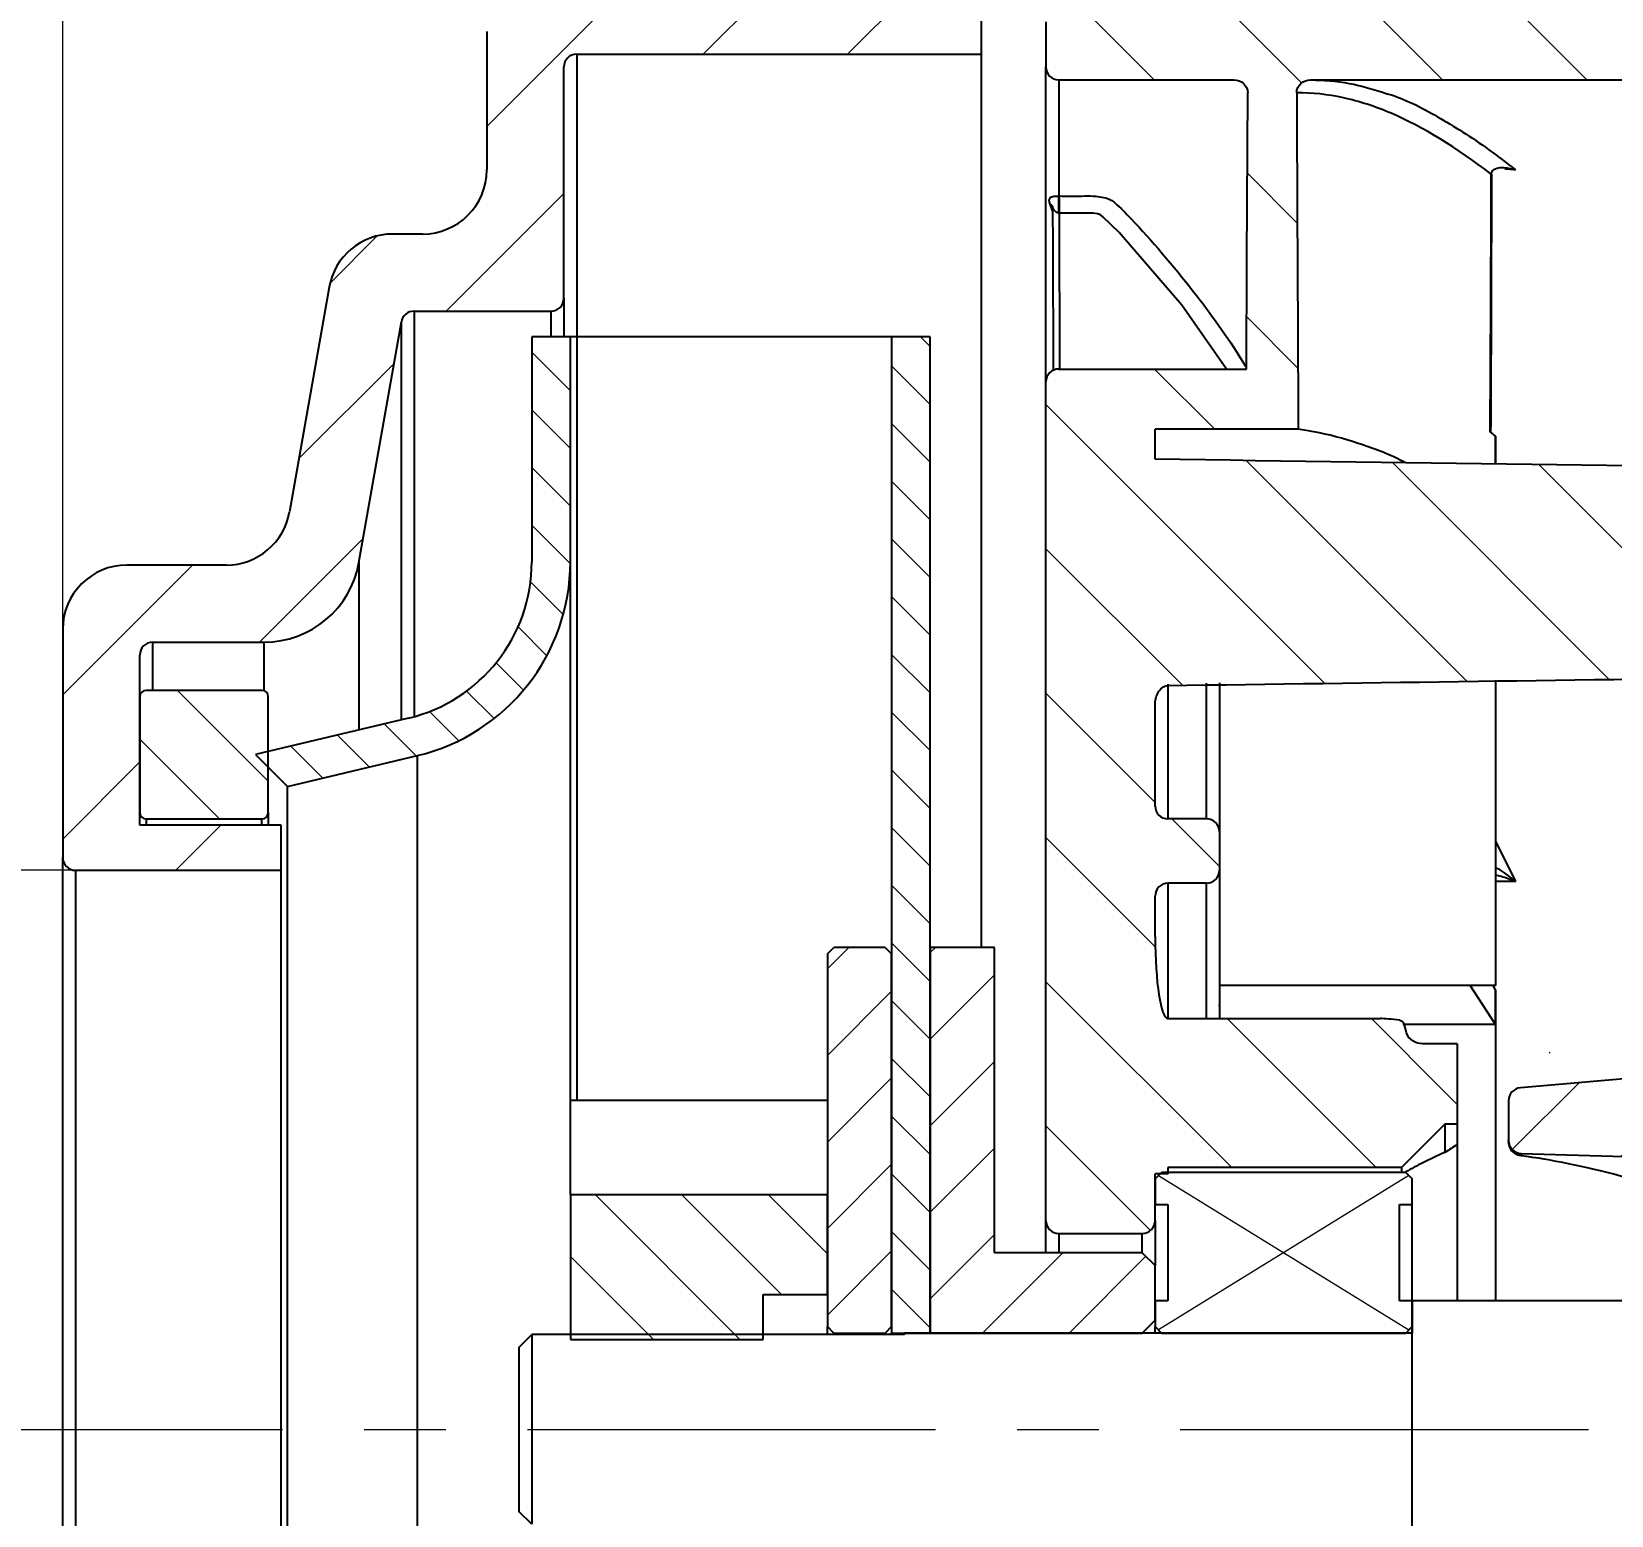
# Model space of a CAD drawing. Header units: millimetres. Extents: x 2517 to 4431, y 863 to 2540.
# Drawn here: x 3191.07 to 3215.65, y 1656.63 to 1679.72 of the extents above; entities that cross this region are included whole.
import ezdxf

# ---------------------------------------------------------------- set-up
doc = ezdxf.new("R2010")
doc.units = ezdxf.units.MM
doc.linetypes.add('CENTER', pattern=[50.8, 31.75, -6.35, 6.35, -6.35])
for name, color, linetype, lineweight in [('中心线', 1, 'CENTER', 9), ('填充', 3, 'Continuous', 9), ('实线', 7, 'Continuous', 25), ('尺寸标注', 2, 'Continuous', 9)]:
    doc.layers.add(name, color=color, linetype=linetype, lineweight=lineweight)
doc.styles.add('st', font='txt.shx')
doc.dimstyles.new('st', dxfattribs={"dimscale": 0.5, "dimtxt": 2.5, "dimasz": 2.5, "dimexe": 1.25, "dimexo": 0, "dimtad": 1, "dimtoh": 1, "dimdsep": 46, "dimtxsty": 'st', "dimcen": 0, "dimclrd": 256, "dimclre": 256, "dimclrt": 3, "dimadec": 3, "dimazin": 2, "dimtfac": 1, "dimtmove": 0, "dimatfit": 1, "dimfxl": 0, "dimlwd": -1, "dimlwe": -1, "dimarcsym": 0})

# ---------------------------------------------------------------- blocks, each defined once
blk = doc.blocks.new('*D7')
at = {"layer": 'Defpoints', "color": 0, "ltscale": 0.2, "transparency": 16777216}
for p in [(3181.649, 1681.22), (3199.654, 1681.22), (3199.654, 1634.72)]:
    blk.add_point(p, dxfattribs=at)
at = {"layer": '尺寸标注', "ltscale": 0.2, "transparency": 16777216}
for p, q in [((3199.654, 1681.22), (3181.024, 1681.22)), ((3181.649, 1635.97), (3181.649, 1679.97)), ((3199.654, 1634.72), (3181.024, 1634.72))]:
    blk.add_line(p, q, dxfattribs=at)
for points in [[(3181.441, 1679.97), (3181.858, 1679.97), (3181.649, 1681.22)], [(3181.441, 1635.97), (3181.858, 1635.97), (3181.649, 1634.72)]]:
    blk.add_solid(points, dxfattribs=at)
at = {"layer": '尺寸标注', "color": 3, "ltscale": 0.2, "transparency": 16777216, "insert": (3180.712, 1658.388), "char_height": 1.25, "attachment_point": 5, "rotation": 90, "style": 'st'}
blk.add_mtext('%%c46.5', dxfattribs=at)
blk = doc.blocks.new('*D8')
at = {"layer": 'Defpoints', "color": 0, "ltscale": 0.2, "transparency": 16777216}
for p in [(3191.554, 1685.048), (3191.554, 1670.42), (3246.154, 1667.091)]:
    blk.add_point(p, dxfattribs=at)
at = {"layer": '尺寸标注', "ltscale": 0.2, "transparency": 16777216}
for p, q in [((3191.554, 1670.42), (3191.554, 1685.673)), ((3246.154, 1667.091), (3246.154, 1685.673)), ((3244.904, 1685.048), (3192.804, 1685.048))]:
    blk.add_line(p, q, dxfattribs=at)
for points in [[(3192.804, 1685.257), (3192.804, 1684.84), (3191.554, 1685.048)], [(3244.904, 1685.257), (3244.904, 1684.84), (3246.154, 1685.048)]]:
    blk.add_solid(points, dxfattribs=at)
at = {"layer": '尺寸标注', "color": 3, "ltscale": 0.2, "transparency": 16777216, "insert": (3215.108, 1685.986), "char_height": 1.25, "attachment_point": 5, "style": 'st'}
blk.add_mtext('54', dxfattribs=at)
blk = doc.blocks.new('*D9')
at = {"layer": 'Defpoints', "color": 0, "ltscale": 0.2, "transparency": 16777216}
for p in [(3191.754, 1666.67), (3185.47, 1649.27), (3191.754, 1649.27)]:
    blk.add_point(p, dxfattribs=at)
at = {"layer": '尺寸标注', "ltscale": 0.2, "transparency": 16777216}
for p, q in [((3191.754, 1666.67), (3184.845, 1666.67)), ((3185.47, 1665.42), (3185.47, 1650.52)), ((3191.754, 1649.27), (3184.845, 1649.27))]:
    blk.add_line(p, q, dxfattribs=at)
for points in [[(3185.262, 1665.42), (3185.678, 1665.42), (3185.47, 1666.67)], [(3185.262, 1650.52), (3185.678, 1650.52), (3185.47, 1649.27)]]:
    blk.add_solid(points, dxfattribs=at)
at = {"layer": '尺寸标注', "color": 3, "ltscale": 0.2, "transparency": 16777216, "insert": (3184.533, 1658.535), "char_height": 1.25, "attachment_point": 5, "rotation": 90, "style": 'st'}
blk.add_mtext('%%c17.4', dxfattribs=at)

msp = doc.modelspace()

# ---------------------------------------------------------------- hatches: boundary and pattern name
at = {"layer": '填充'}
h = msp.add_hatch(dxfattribs=at)
h.set_pattern_fill('ANSI31', color=256, scale=0.5, style=0)
edge = h.paths.add_edge_path(flags=0)
edge.add_arc((3199.654, 1679.7198), 1.5, 90, 180)
edge.add_line((3198.154, 1679.7198), (3198.154, 1677.5698))
edge.add_arc((3197.154, 1677.5698), 1, 270, 360, ccw=False)
edge.add_line((3197.154, 1676.5698), (3196.6862, 1676.5698))
edge.add_arc((3196.6862, 1675.5698), 1, 90, 170)
edge.add_line((3195.7014, 1675.7434), (3195.0848, 1672.2461))
edge.add_arc((3194.0999, 1672.4198), 1, 270, 350, ccw=False)
edge.add_line((3194.0999, 1671.4198), (3192.554, 1671.4198))
edge.add_arc((3192.554, 1670.4198), 1, 90, 180)
edge.add_line((3191.554, 1670.4198), (3191.554, 1666.8698))
edge.add_arc((3191.754, 1666.8698), 0.2, 180, 270)
edge.add_line((3191.754, 1666.6698), (3194.954, 1666.6698))
edge.add_line((3194.954, 1666.6698), (3194.954, 1667.3698))
edge.add_line((3194.954, 1667.3698), (3192.754, 1667.3698))
edge.add_line((3192.754, 1667.3698), (3192.754, 1670.0198))
edge.add_arc((3192.954, 1670.0198), 0.2, 90, 180, ccw=False)
edge.add_line((3192.954, 1670.2198), (3194.6873, 1670.2198))
edge.add_arc((3194.6873, 1671.7198), 1.5, 270, 350)
edge.add_line((3196.1645, 1671.4593), (3196.8249, 1675.2045))
edge.add_arc((3197.0219, 1675.1698), 0.2, 90, 170, ccw=False)
edge.add_line((3197.0219, 1675.3698), (3199.154, 1675.3698))
edge.add_arc((3199.154, 1675.5698), 0.2, 270, 360)
edge.add_line((3199.354, 1675.5698), (3199.354, 1679.1698))
edge.add_arc((3199.554, 1679.1698), 0.2, 90, 180, ccw=False)
edge.add_line((3199.554, 1679.3698), (3205.854, 1679.3698))
edge.add_line((3205.854, 1679.3698), (3205.854, 1679.9698))
edge.add_line((3205.854, 1679.9698), (3213.854, 1679.9698))
edge.add_line((3213.854, 1679.9698), (3213.854, 1681.2198))
edge.add_line((3213.854, 1681.2198), (3199.654, 1681.2198))
h = msp.add_hatch(dxfattribs=at)
h.set_pattern_fill('ANSI31', color=256, scale=0.5, angle=90, style=0)
edge = h.paths.add_edge_path(flags=0)
edge.add_spline(control_points=[(3210.7814, 1673.5339), (3210.7771, 1674.3849), (3210.773, 1675.2358), (3210.769, 1676.0868), (3210.7649, 1676.9808), (3210.7608, 1677.8748), (3210.7569, 1678.7688)], knot_values=[0.0013669, 0.0013669, 0.0013669, 0.0013669, 0.0039199, 0.0039199, 0.0039199, 0.0066019, 0.0066019, 0.0066019, 0.0066019], weights=[1, 1, 1, 1, 1, 1, 1], degree=3, periodic=0)
edge.add_spline(control_points=[(3210.7569, 1678.7688), (3210.7568, 1678.7901), (3210.7605, 1678.8116), (3210.7675, 1678.8316), (3210.7745, 1678.8516), (3210.785, 1678.8707), (3210.7981, 1678.8874), (3210.8116, 1678.9046), (3210.828, 1678.9198), (3210.8462, 1678.9319), (3210.8655, 1678.9449), (3210.8872, 1678.9548), (3210.9096, 1678.9612), (3210.9299, 1678.9669), (3210.9511, 1678.9698), (3210.9721, 1678.9698)], knot_values=[0, 0, 0, 0, 0.0000637, 0.0000637, 0.0000637, 0.0001272, 0.0001272, 0.0001272, 0.0001927, 0.0001927, 0.0001927, 0.0002625, 0.0002625, 0.0002625, 0.0003253, 0.0003253, 0.0003253, 0.0003253], weights=[1, 1, 1, 1, 1, 1, 1, 1, 1, 1, 1, 1, 1, 1, 1, 1], degree=3, periodic=0)
edge.add_line((3210.9721, 1678.9698), (3231.754, 1678.9698))
edge.add_arc((3231.754, 1679.0698), 0.1, 270, 360)
edge.add_line((3231.854, 1679.0698), (3231.854, 1680.2698))
edge.add_arc((3231.654, 1680.2698), 0.2, 0, 90)
edge.add_line((3231.654, 1680.4698), (3216.054, 1680.4698))
edge.add_arc((3216.054, 1680.6698), 0.2, 180, 270, ccw=False)
edge.add_line((3215.854, 1680.6698), (3215.854, 1681.0198))
edge.add_arc((3215.654, 1681.0198), 0.2, 0, 90)
edge.add_line((3215.654, 1681.2198), (3213.954, 1681.2198))
edge.add_arc((3213.954, 1681.1198), 0.1, 90, 180)
edge.add_line((3213.854, 1681.1198), (3213.854, 1679.9698))
edge.add_line((3213.854, 1679.9698), (3206.954, 1679.9698))
edge.add_arc((3206.954, 1679.8698), 0.1, 90, 180)
edge.add_line((3206.854, 1679.8698), (3206.854, 1679.1698))
edge.add_arc((3207.054, 1679.1698), 0.2, 180, 270)
edge.add_line((3207.054, 1678.9698), (3209.779, 1678.9698))
edge.add_spline(control_points=[(3209.779, 1678.9698), (3209.8045, 1678.9698), (3209.8303, 1678.9655), (3209.8544, 1678.9571), (3209.8785, 1678.9487), (3209.9015, 1678.9359), (3209.9213, 1678.9197), (3209.9403, 1678.9042), (3209.9568, 1678.8849), (3209.969, 1678.8636), (3209.9803, 1678.8438), (3209.9882, 1678.8216), (3209.9918, 1678.7991), (3209.9934, 1678.7891), (3209.9942, 1678.779), (3209.9942, 1678.7689)], knot_values=[0, 0, 0, 0, 0.0000765, 0.0000765, 0.0000765, 0.0001532, 0.0001532, 0.0001532, 0.0002269, 0.0002269, 0.0002269, 0.0002954, 0.0002954, 0.0002954, 0.0003253, 0.0003253, 0.0003253, 0.0003253], weights=[1, 1, 1, 1, 1, 1, 1, 1, 1, 1, 1, 1, 1, 1, 1, 1], degree=3, periodic=0)
edge.add_line((3209.9942, 1678.7689), (3209.9763, 1674.4698))
edge.add_line((3209.9763, 1674.4698), (3207.054, 1674.4698))
edge.add_arc((3207.054, 1674.2698), 0.2, 90, 180)
edge.add_line((3206.854, 1674.2698), (3206.854, 1661.2198))
edge.add_arc((3207.054, 1661.2198), 0.2, 180, 270)
edge.add_line((3207.054, 1661.0198), (3208.354, 1661.0198))
edge.add_arc((3208.354, 1661.2198), 0.2, 270, 360)
edge.add_line((3208.554, 1661.2198), (3208.554, 1661.9448))
edge.add_line((3208.554, 1661.9448), (3208.754, 1661.9448))
edge.add_line((3208.754, 1661.9448), (3208.754, 1662.0448))
edge.add_line((3208.754, 1662.0448), (3212.388, 1662.0448))
edge.add_line((3212.388, 1662.0448), (3213.063, 1662.7198))
edge.add_line((3213.063, 1662.7198), (3213.254, 1662.7198))
edge.add_line((3213.254, 1662.7198), (3213.254, 1663.9698))
edge.add_line((3213.254, 1663.9698), (3212.7162, 1663.9698))
edge.add_spline(control_points=[(3212.7162, 1663.9698), (3212.6822, 1663.9698), (3212.6477, 1663.9771), (3212.6162, 1663.99), (3212.5889, 1664.0011), (3212.563, 1664.0167), (3212.5403, 1664.0354), (3212.5201, 1664.0519), (3212.5018, 1664.0713), (3212.4877, 1664.0932), (3212.4781, 1664.1081), (3212.4703, 1664.1245), (3212.4663, 1664.1417)], knot_values=[0, 0, 0, 0, 0.000102, 0.000102, 0.000102, 0.0001899, 0.0001899, 0.0001899, 0.0002675, 0.0002675, 0.0002675, 0.0003201, 0.0003201, 0.0003201, 0.0003201], weights=[1, 1, 1, 1, 1, 1, 1, 1, 1, 1, 1, 1, 1], degree=3, periodic=0)
edge.add_ellipse((3212.354, 1663.0838), major_axis=(0, 1.2785), ratio=0.1564345, start_angle=325.84598, end_angle=340.4247)
edge.add_spline(control_points=[(3212.4211, 1664.2883), (3212.4206, 1664.2893), (3212.4202, 1664.2903), (3212.4198, 1664.2912), (3212.4161, 1664.2989), (3212.4113, 1664.3063), (3212.4057, 1664.3127), (3212.4001, 1664.3191), (3212.3934, 1664.3246), (3212.3861, 1664.3288), (3212.3787, 1664.333), (3212.3703, 1664.3359), (3212.3619, 1664.337)], knot_values=[0, 0, 0, 0, 0.0000031, 0.0000031, 0.0000031, 0.0000291, 0.0000291, 0.0000291, 0.0000547, 0.0000547, 0.0000547, 0.0000807, 0.0000807, 0.0000807, 0.0000807], weights=[1, 1, 1, 1, 1, 1, 1, 1, 1, 1, 1, 1, 1], degree=3, periodic=0)
edge.add_ellipse((3219.6386, 1662.4445), major_axis=(7.6765, -1.8955), ratio=0.0379409, start_angle=161.95743, end_angle=171.26451)
edge.add_line((3212.0621, 1664.3622), (3208.754, 1664.3622))
edge.add_ellipse((3208.754, 1665.6407), major_axis=(0, -1.2785), ratio=0.1564345, start_angle=270, end_angle=360, ccw=False)
edge.add_line((3208.554, 1665.6407), (3208.554, 1666.2698))
edge.add_arc((3208.754, 1666.2698), 0.2, 90, 180, ccw=False)
edge.add_line((3208.754, 1666.4698), (3209.354, 1666.4698))
edge.add_arc((3209.354, 1666.6698), 0.2, 270, 360)
edge.add_line((3209.554, 1666.6698), (3209.554, 1667.2698))
edge.add_arc((3209.354, 1667.2698), 0.2, 0, 90)
edge.add_line((3209.354, 1667.4698), (3208.754, 1667.4698))
edge.add_arc((3208.754, 1667.6698), 0.2, 180, 270, ccw=False)
edge.add_line((3208.554, 1667.6698), (3208.554, 1669.2463))
edge.add_spline(control_points=[(3208.554, 1669.2463), (3208.554, 1669.2706), (3208.5562, 1669.295), (3208.5604, 1669.3189), (3208.5685, 1669.3642), (3208.5842, 1669.4092), (3208.6085, 1669.4482), (3208.621, 1669.4683), (3208.636, 1669.4872), (3208.6537, 1669.503), (3208.6676, 1669.5154), (3208.6835, 1669.5261), (3208.7006, 1669.5335), (3208.7144, 1669.5395), (3208.7294, 1669.5434), (3208.7445, 1669.5445), (3208.7471, 1669.5447), (3208.7497, 1669.5448), (3208.7523, 1669.5449)], knot_values=[0.0003081, 0.0003081, 0.0003081, 0.0003081, 0.0003808, 0.0003808, 0.0003808, 0.0005198, 0.0005198, 0.0005198, 0.0005905, 0.0005905, 0.0005905, 0.0006462, 0.0006462, 0.0006462, 0.0006913, 0.0006913, 0.0006913, 0.000699, 0.000699, 0.000699, 0.000699], weights=[1, 1, 1, 1, 1, 1, 1, 1, 1, 1, 1, 1, 1, 1, 1, 1, 1, 1, 1], degree=3, periodic=0)
edge.add_spline(control_points=[(3208.7523, 1669.5449), (3211.97, 1669.5888), (3215.1877, 1669.6336), (3218.4054, 1669.6797)], knot_values=[0.0146733, 0.0146733, 0.0146733, 0.0146733, 0.0243273, 0.0243273, 0.0243273, 0.0243273], weights=[1, 1, 1, 1], degree=3, periodic=0)
edge.add_spline(control_points=[(3218.4054, 1669.6797), (3218.4078, 1669.6797), (3218.4103, 1669.6798), (3218.4127, 1669.6801), (3218.4171, 1669.6805), (3218.4214, 1669.6812), (3218.4257, 1669.6822), (3218.4368, 1669.6849), (3218.4476, 1669.6897), (3218.4573, 1669.6958), (3218.4695, 1669.7034), (3218.4804, 1669.7133), (3218.4898, 1669.7242), (3218.5046, 1669.7414), (3218.5162, 1669.7617), (3218.5251, 1669.7826), (3218.5368, 1669.8099), (3218.5443, 1669.8391), (3218.5488, 1669.8684), (3218.5524, 1669.8919), (3218.554, 1669.9158), (3218.554, 1669.9396)], knot_values=[0.0013936, 0.0013936, 0.0013936, 0.0013936, 0.001401, 0.001401, 0.001401, 0.0014142, 0.0014142, 0.0014142, 0.001449, 0.001449, 0.001449, 0.0014926, 0.0014926, 0.0014926, 0.001562, 0.001562, 0.001562, 0.0016524, 0.0016524, 0.0016524, 0.0017253, 0.0017253, 0.0017253, 0.0017253], weights=[1, 1, 1, 1, 1, 1, 1, 1, 1, 1, 1, 1, 1, 1, 1, 1, 1, 1, 1, 1, 1, 1], degree=3, periodic=0)
edge.add_line((3218.554, 1669.9396), (3218.554, 1670.9198))
edge.add_line((3218.554, 1670.9198), (3220.0628, 1670.933))
edge.add_arc((3220.054, 1671.9329), 1, 270.5, 360)
edge.add_line((3221.054, 1671.9329), (3221.054, 1672.8893))
edge.add_spline(control_points=[(3221.054, 1672.8893), (3220.8092, 1672.8928), (3220.5644, 1672.8964), (3220.3196, 1672.8999), (3218.5702, 1672.9253), (3216.8207, 1672.9502), (3215.0713, 1672.9748), (3212.8989, 1673.0053), (3210.7265, 1673.0354), (3208.554, 1673.065)], knot_values=[0.0255097, 0.0255097, 0.0255097, 0.0255097, 0.0262442, 0.0262442, 0.0262442, 0.0314931, 0.0314931, 0.0314931, 0.038011, 0.038011, 0.038011, 0.038011], weights=[1, 1, 1, 1, 1, 1, 1, 1, 1, 1], degree=3, periodic=0)
edge.add_line((3208.554, 1673.065), (3208.554, 1673.5339))
edge.add_line((3208.554, 1673.5339), (3210.7814, 1673.5339))
h = msp.add_hatch(dxfattribs=at)
h.set_pattern_fill('ANSI31', color=256, scale=0.2, angle=90, style=0)
edge = h.paths.add_edge_path(flags=0)
edge.add_line((3199.454, 1671.4698), (3199.454, 1674.9698))
edge.add_line((3199.454, 1674.9698), (3198.854, 1674.9698))
edge.add_line((3198.854, 1674.9698), (3198.854, 1671.4698))
edge.add_arc((3196.354, 1671.4698), 2.5, -76.57234, 0, ccw=False)
edge.add_line((3196.9346, 1669.0381), (3194.554, 1668.4698))
edge.add_line((3194.554, 1668.4698), (3195.052, 1667.9718))
edge.add_line((3195.052, 1667.9718), (3197.0739, 1668.4545))
edge.add_arc((3196.354, 1671.4698), 3.1, 283.42766, 360)
h = msp.add_hatch(dxfattribs=at)
h.set_pattern_fill('ANSI31', color=256, scale=0.2, angle=90, style=0)
h.paths.add_polyline_path([(3204.454, 1674.9698), (3204.454, 1659.4698), (3205.054, 1659.4698), (3205.054, 1674.9698)], flags=0)
h = msp.add_hatch(dxfattribs=at)
h.set_pattern_fill('ANSI31', color=256, scale=0.3, angle=90, style=0)
edge = h.paths.add_edge_path(flags=0)
edge.add_arc((3194.654, 1667.5698), 0.1, 270, 360)
edge.add_line((3194.754, 1667.5698), (3194.754, 1669.3698))
edge.add_arc((3194.654, 1669.3698), 0.1, 0, 90)
edge.add_line((3194.654, 1669.4698), (3192.854, 1669.4698))
edge.add_arc((3192.854, 1669.3698), 0.1, 90, 180)
edge.add_line((3192.754, 1669.3698), (3192.754, 1667.5698))
edge.add_arc((3192.854, 1667.5698), 0.1, 180, 270)
edge.add_line((3192.854, 1667.4698), (3194.654, 1667.4698))
h = msp.add_hatch(dxfattribs=at)
h.set_pattern_fill('ANSI31', color=256, scale=0.4, style=0)
edge = h.paths.add_edge_path(flags=0)
edge.add_line((3217.554, 1668.2655), (3217.554, 1664.4877))
edge.add_arc((3216.554, 1664.4877), 1, 274.89909, 360, ccw=False)
edge.add_line((3216.6395, 1663.4914), (3214.237, 1663.2855))
edge.add_arc((3214.254, 1663.0862), 0.2, 94.89909, 180)
edge.add_line((3214.054, 1663.0862), (3214.054, 1662.4642))
edge.add_arc((3214.254, 1662.4642), 0.2, 180, 268.36342)
edge.add_line((3214.2483, 1662.2642), (3217.554, 1662.1698))
edge.add_line((3217.554, 1662.1698), (3218.554, 1662.1698))
edge.add_line((3218.554, 1662.1698), (3218.554, 1669.0342))
edge.add_spline(control_points=[(3218.554, 1669.0342), (3218.554, 1669.0494), (3218.5522, 1669.0647), (3218.5485, 1669.0795), (3218.5442, 1669.0961), (3218.5376, 1669.1123), (3218.5282, 1669.1267), (3218.5214, 1669.1372), (3218.513, 1669.1469), (3218.5032, 1669.1547), (3218.4963, 1669.1602), (3218.4884, 1669.1648), (3218.4801, 1669.168), (3218.4719, 1669.1711), (3218.4629, 1669.1728), (3218.454, 1669.1728)], knot_values=[0.0000096, 0.0000096, 0.0000096, 0.0000096, 0.0000552, 0.0000552, 0.0000552, 0.0001066, 0.0001066, 0.0001066, 0.0001441, 0.0001441, 0.0001441, 0.0001706, 0.0001706, 0.0001706, 0.000197, 0.000197, 0.000197, 0.000197], weights=[1, 1, 1, 1, 1, 1, 1, 1, 1, 1, 1, 1, 1, 1, 1, 1], degree=3, periodic=0)
edge.add_line((3218.454, 1669.1728), (3217.154, 1669.1728))
edge.add_spline(control_points=[(3217.154, 1669.1728), (3217.1463, 1669.1728), (3217.1385, 1669.1715), (3217.1312, 1669.1691), (3217.1224, 1669.1662), (3217.1141, 1669.1617), (3217.1067, 1669.1561), (3217.0973, 1669.149), (3217.0892, 1669.1402), (3217.0824, 1669.1305), (3217.0731, 1669.1172), (3217.0662, 1669.1019), (3217.0615, 1669.0863), (3217.0565, 1669.0695), (3217.054, 1669.0517), (3217.054, 1669.0342)], knot_values=[0.0000002, 0.0000002, 0.0000002, 0.0000002, 0.0000233, 0.0000233, 0.0000233, 0.0000512, 0.0000512, 0.0000512, 0.0000865, 0.0000865, 0.0000865, 0.0001358, 0.0001358, 0.0001358, 0.0001888, 0.0001888, 0.0001888, 0.0001888], weights=[1, 1, 1, 1, 1, 1, 1, 1, 1, 1, 1, 1, 1, 1, 1, 1], degree=3, periodic=0)
edge.add_line((3217.054, 1669.0342), (3217.054, 1668.3881))
edge.add_spline(control_points=[(3217.054, 1668.3881), (3217.054, 1668.3813), (3217.0545, 1668.3745), (3217.0554, 1668.3678), (3217.0572, 1668.3543), (3217.061, 1668.3409), (3217.0665, 1668.3285), (3217.0713, 1668.3181), (3217.0774, 1668.3081), (3217.0849, 1668.2994), (3217.0913, 1668.2918), (3217.0989, 1668.285), (3217.1073, 1668.2796), (3217.1153, 1668.2745), (3217.1242, 1668.2705), (3217.1334, 1668.2681), (3217.1401, 1668.2664), (3217.1471, 1668.2655), (3217.154, 1668.2655)], knot_values=[0.0001869, 0.0001869, 0.0001869, 0.0001869, 0.0002075, 0.0002075, 0.0002075, 0.0002489, 0.0002489, 0.0002489, 0.0002839, 0.0002839, 0.0002839, 0.0003141, 0.0003141, 0.0003141, 0.0003431, 0.0003431, 0.0003431, 0.0003643, 0.0003643, 0.0003643, 0.0003643], weights=[1, 1, 1, 1, 1, 1, 1, 1, 1, 1, 1, 1, 1, 1, 1, 1, 1, 1, 1], degree=3, periodic=0)
edge.add_line((3217.154, 1668.2655), (3217.554, 1668.2655))
h = msp.add_hatch(dxfattribs=at)
h.set_pattern_fill('ANSI31', color=256, scale=0.3, style=0)
h.paths.add_polyline_path([(3204.354, 1659.4698), (3204.454, 1659.5698), (3204.454, 1665.3698), (3204.354, 1665.4698), (3203.554, 1665.4698), (3203.454, 1665.3698), (3203.454, 1659.5698), (3203.554, 1659.4698)], flags=0)
h = msp.add_hatch(dxfattribs=at)
h.set_pattern_fill('ANSI31', color=256, scale=0.3, style=0)
h.paths.add_polyline_path([(3206.054, 1665.4698), (3205.054, 1665.4698), (3205.054, 1659.4698), (3208.354, 1659.4698), (3208.554, 1659.6698), (3208.554, 1660.5198), (3208.354, 1660.7198), (3206.054, 1660.7198)], flags=0)
h = msp.add_hatch(dxfattribs=at)
h.set_pattern_fill('ANSI31', color=256, scale=0.3, angle=90, style=0)
h.paths.add_polyline_path([(3203.454, 1661.6198), (3199.454, 1661.6198), (3199.454, 1659.3698), (3202.454, 1659.3698), (3202.454, 1660.0698), (3203.454, 1660.0698)], flags=0)

# ---------------------------------------------------------------- linework, layer by layer
at = {"layer": '中心线', "ltscale": 0.2}
msp.add_line((3188.6254, 1657.9698), (3248.0348, 1657.9698), dxfattribs=at)
at = {"layer": '填充', "ltscale": 0.2}
for p, q in [((3212.504, 1661.9198), (3208.604, 1659.5198)), ((3208.604, 1661.9198), (3212.504, 1659.5198))]:
    msp.add_line(p, q, dxfattribs=at)
at = {"layer": '实线'}
for p, q in [((3205.854, 1679.3698), (3205.854, 1679.9698)), ((3206.854, 1679.8698), (3206.854, 1679.1698)), ((3198.154, 1679.7198), (3198.154, 1677.5698)), ((3199.554, 1679.3698), (3205.854, 1679.3698)), ((3199.554, 1679.3698), (3199.554, 1663.0952)), ((3205.854, 1665.4698), (3205.854, 1679.3698)), ((3199.354, 1675.5698), (3199.354, 1679.1698)), ((3206.854, 1674.2698), (3206.854, 1679.1698)), ((3207.054, 1678.9698), (3207.054, 1677.1618)), ((3207.054, 1678.9698), (3209.779, 1678.9698)), ((3210.9721, 1678.9698), (3231.754, 1678.9698)), ((3207.0588, 1677.1618), (3207.0588, 1676.8961)), ((3206.9587, 1676.9324), (3206.9194, 1677.0324)), ((3207.5515, 1676.8961), (3207.0588, 1676.8961)), ((3197.154, 1676.5698), (3196.6862, 1676.5698)), ((3195.7014, 1675.7434), (3195.0848, 1672.2461)), ((3199.354, 1675.5698), (3199.354, 1674.9698)), ((3196.1645, 1671.4593), (3196.8249, 1675.2045)), ((3196.8249, 1669.0119), (3196.8249, 1675.2045)), ((3197.0219, 1675.3698), (3199.154, 1675.3698)), ((3197.0219, 1675.3698), (3197.0219, 1669.0606)), ((3199.154, 1674.9698), (3199.154, 1675.3698)), ((3199.454, 1674.9698), (3198.854, 1674.9698)), ((3198.854, 1674.9698), (3198.854, 1671.4698)), ((3199.454, 1671.4698), (3199.454, 1674.9698)), ((3205.054, 1674.9698), (3204.454, 1674.9698)), ((3204.454, 1674.9698), (3204.454, 1659.4698)), ((3205.054, 1659.4698), (3205.054, 1674.9698)), ((3207.054, 1674.4698), (3209.9763, 1674.4698)), ((3206.854, 1661.2198), (3206.854, 1674.2698)), ((3210.7814, 1673.5339), (3208.554, 1673.5339)), ((3208.554, 1673.065), (3208.554, 1673.5339)), ((3213.8522, 1672.9917), (3213.8519, 1673.4249)), ((3213.854, 1673.4249), (3213.8519, 1673.4249)), ((3213.854, 1672.9916), (3213.854, 1673.4249)), ((3196.1645, 1671.4593), (3196.1645, 1668.8543)), ((3199.454, 1661.6198), (3199.454, 1671.4698)), ((3194.0999, 1671.4198), (3192.554, 1671.4198)), ((3191.554, 1670.4198), (3191.554, 1666.8698)), ((3192.954, 1670.2198), (3194.6873, 1670.2198)), ((3192.954, 1670.2198), (3192.954, 1669.4698)), ((3194.6873, 1669.4641), (3194.6873, 1670.2198)), ((3192.754, 1667.3698), (3192.754, 1670.0198)), ((3208.754, 1669.5656), (3208.754, 1667.4698)), ((3209.354, 1667.4698), (3209.354, 1669.5827)), ((3209.554, 1669.589), (3209.554, 1667.2698)), ((3213.854, 1664.8799), (3213.854, 1669.6308)), ((3192.754, 1669.3698), (3192.754, 1667.5698)), ((3194.654, 1669.4698), (3192.854, 1669.4698)), ((3194.754, 1667.5698), (3194.754, 1669.3698)), ((3208.554, 1667.6698), (3208.554, 1669.2463)), ((3196.9346, 1669.0381), (3194.554, 1668.4698)), ((3194.554, 1668.4698), (3195.052, 1667.9718)), ((3195.052, 1667.9718), (3197.0739, 1668.4545)), ((3197.0739, 1647.485), (3197.0739, 1668.4545)), ((3195.052, 1647.9678), (3195.052, 1667.9718)), ((3194.754, 1667.5698), (3194.754, 1667.3698)), ((3194.954, 1667.3698), (3192.754, 1667.3698)), ((3192.854, 1667.4698), (3194.654, 1667.4698)), ((3192.854, 1667.4698), (3192.854, 1667.3698)), ((3194.654, 1667.3698), (3194.654, 1667.4698)), ((3194.954, 1666.6698), (3194.954, 1667.3698)), ((3209.354, 1667.4698), (3208.754, 1667.4698)), ((3209.554, 1667.2698), (3209.554, 1666.6698)), ((3213.854, 1667.114), (3214.1602, 1666.4942)), ((3191.554, 1649.0698), (3191.554, 1666.8698)), ((3191.754, 1666.6698), (3191.754, 1649.2698)), ((3191.754, 1666.6698), (3194.954, 1666.6698)), ((3194.954, 1649.2698), (3194.954, 1666.6698)), ((3209.554, 1666.6698), (3209.554, 1664.3549)), ((3209.354, 1666.4698), (3208.754, 1666.4698)), ((3208.754, 1666.4698), (3208.754, 1664.3622)), ((3209.354, 1664.3622), (3209.354, 1666.4698)), ((3214.1602, 1666.4942), (3213.854, 1666.4942)), ((3208.554, 1665.6407), (3208.554, 1666.2698)), ((3203.454, 1665.3698), (3203.554, 1665.4698)), ((3203.454, 1665.3698), (3203.454, 1659.5698)), ((3204.354, 1665.4698), (3203.554, 1665.4698)), ((3204.354, 1665.4698), (3204.454, 1665.3698)), ((3204.454, 1659.5698), (3204.454, 1665.3698)), ((3206.054, 1665.4698), (3205.054, 1665.4698)), ((3205.054, 1665.4698), (3205.054, 1659.4698)), ((3206.054, 1660.7198), (3206.054, 1665.4698)), ((3213.854, 1664.8799), (3209.554, 1664.8799)), ((3213.8527, 1664.2731), (3213.458, 1664.8799)), ((3213.8519, 1664.8122), (3213.8117, 1664.8799)), ((3213.8523, 1664.5219), (3213.8519, 1664.8122)), ((3213.854, 1664.8122), (3213.8519, 1664.8122)), ((3213.854, 1664.2731), (3213.854, 1664.8122)), ((3209.554, 1664.5545), (3209.554, 1664.5757)), ((3208.754, 1664.3622), (3212.0621, 1664.3622)), ((3213.8527, 1664.2731), (3212.4274, 1664.2731)), ((3213.854, 1664.2731), (3213.8527, 1664.2731)), ((3213.854, 1659.9698), (3213.854, 1664.2731)), ((3213.254, 1663.9698), (3212.7162, 1663.9698)), ((3213.254, 1663.9698), (3213.254, 1662.7198)), ((3216.6394, 1663.4914), (3214.237, 1663.2855)), ((3199.454, 1663.0952), (3203.454, 1663.0952)), ((3199.454, 1661.6569), (3199.454, 1663.0952)), ((3214.054, 1663.0862), (3214.054, 1662.4642)), ((3213.063, 1662.7198), (3212.388, 1662.0448)), ((3213.254, 1662.7198), (3213.063, 1662.7198)), ((3213.063, 1662.7198), (3213.063, 1662.2808)), ((3213.254, 1662.7198), (3213.254, 1662.4027)), ((3213.254, 1662.4027), (3213.254, 1659.9698)), ((3214.054, 1662.4407), (3214.054, 1662.4642)), ((3214.2483, 1662.2642), (3217.554, 1662.1698)), ((3214.2483, 1662.2642), (3214.2483, 1662.2279)), ((3208.554, 1661.8698), (3208.654, 1661.9698)), ((3208.754, 1661.9448), (3208.554, 1661.9448)), ((3208.554, 1661.2198), (3208.554, 1661.9448)), ((3208.554, 1661.8698), (3208.554, 1661.4698)), ((3212.454, 1661.9698), (3208.654, 1661.9698)), ((3212.388, 1662.0448), (3208.754, 1662.0448)), ((3208.754, 1662.0448), (3208.754, 1661.9448)), ((3208.754, 1661.9442), (3208.754, 1661.9448)), ((3212.388, 1662.0448), (3212.388, 1661.9698)), ((3212.454, 1661.9698), (3212.554, 1661.8698)), ((3212.554, 1661.4698), (3212.554, 1661.8698)), ((3203.454, 1661.6198), (3199.454, 1661.6198)), ((3199.454, 1661.6198), (3199.454, 1659.3698)), ((3203.454, 1660.0698), (3203.454, 1661.6198)), ((3208.554, 1661.4698), (3208.754, 1661.4698)), ((3208.754, 1661.4698), (3208.754, 1659.9698)), ((3212.354, 1661.4698), (3212.554, 1661.4698)), ((3212.354, 1659.9698), (3212.354, 1661.4698)), ((3212.554, 1659.9698), (3212.554, 1661.4698)), ((3206.854, 1660.7198), (3206.854, 1661.2198)), ((3208.554, 1661.2198), (3208.554, 1660.5198)), ((3207.054, 1661.0198), (3208.354, 1661.0198)), ((3207.054, 1661.0198), (3207.054, 1660.7198)), ((3208.354, 1660.7198), (3208.354, 1661.0198)), ((3208.354, 1660.7198), (3206.054, 1660.7198)), ((3208.354, 1660.7198), (3208.554, 1660.5198)), ((3208.554, 1659.6698), (3208.554, 1660.5198)), ((3202.454, 1660.0698), (3203.454, 1660.0698)), ((3202.454, 1659.3698), (3202.454, 1660.0698)), ((3208.754, 1659.9698), (3208.554, 1659.9698)), ((3208.554, 1659.9698), (3208.554, 1659.5698)), ((3212.554, 1659.9698), (3212.354, 1659.9698)), ((3212.554, 1657.9698), (3212.554, 1659.9698)), ((3212.554, 1659.9698), (3212.554, 1659.4698)), ((3218.554, 1659.9698), (3212.554, 1659.9698)), ((3208.554, 1659.6698), (3208.354, 1659.4698)), ((3198.654, 1659.2448), (3198.854, 1659.4448)), ((3204.654, 1659.4448), (3198.854, 1659.4448)), ((3203.554, 1659.4698), (3203.454, 1659.5698)), ((3203.454, 1659.4448), (3203.454, 1659.5698)), ((3203.554, 1659.4698), (3204.354, 1659.4698)), ((3203.554, 1659.4698), (3203.554, 1659.4448)), ((3204.454, 1659.5698), (3204.354, 1659.4698)), ((3204.354, 1659.4448), (3204.354, 1659.4698)), ((3204.454, 1659.4698), (3205.054, 1659.4698)), ((3204.454, 1659.4448), (3204.454, 1659.4698)), ((3204.654, 1659.4698), (3204.654, 1659.4448)), ((3212.554, 1659.4698), (3204.654, 1659.4698)), ((3205.054, 1659.4698), (3208.354, 1659.4698)), ((3208.654, 1659.4698), (3208.554, 1659.5698)), ((3208.554, 1659.4698), (3208.554, 1659.5698)), ((3208.654, 1659.4698), (3212.454, 1659.4698)), ((3212.554, 1659.5698), (3212.454, 1659.4698)), ((3198.654, 1659.2448), (3198.654, 1656.6948)), ((3199.454, 1659.3698), (3202.454, 1659.3698)), ((3212.554, 1655.9698), (3212.554, 1657.9698)), ((3198.854, 1656.4948), (3198.654, 1656.6948))]:
    msp.add_line(p, q, dxfattribs=at)
at = {"layer": '实线', "ltscale": 0.2}
for p, q in [((3204.454, 1674.9698), (3199.454, 1674.9698)), ((3198.854, 1659.4448), (3198.854, 1656.4948))]:
    msp.add_line(p, q, dxfattribs=at)
at = {"layer": '实线', "flags": 128}
for points in [[(3209.9763, 1674.4698), (3209.9834, 1676.1775), (3209.9942, 1678.7689)], [(3213.7852, 1677.5013), (3213.7925, 1677.4929), (3213.794, 1677.4868)], [(3213.7852, 1677.5009), (3213.7925, 1677.4926), (3213.794, 1677.4864)], [(3209.6662, 1674.4698), (3208.9681, 1675.4617), (3207.9933, 1676.5931), (3207.7418, 1676.8391), (3207.7052, 1676.8666), (3207.6553, 1676.884), (3207.5919, 1676.8942), (3207.5516, 1676.8961), (3207.5515, 1676.8961), (3207.5515, 1676.8961)], [(3213.8527, 1664.2731), (3213.8525, 1664.4125), (3213.8523, 1664.5219)]]:
    msp.add_lwpolyline(points, dxfattribs=at)
at = {"layer": '实线'}
for centre, radius, start, end in [((3199.554, 1679.1698), 0.2, 90, 180), ((3207.054, 1679.1698), 0.2, 180, 270), ((3197.154, 1677.5698), 1, 270, 0), ((3198.0178, 1676.9201), 9.0395, 359.84789, 1.53218), ((3206.8834, 1676.9526), 0.0875, 31.17977, 65.69045), ((3196.6862, 1675.5698), 1, 90, 170), ((3199.154, 1675.5698), 0.2, 270, 0), ((3197.0219, 1675.1698), 0.2, 90, 170), ((3207.054, 1674.2698), 0.2, 90, 180), ((3194.0999, 1672.4198), 1, 270, 350), ((3194.6873, 1671.7198), 1.5, 270, 350), ((3196.354, 1671.4698), 2.5, 283.42766, 0), ((3196.354, 1671.4698), 3.1, 283.42766, 0), ((3192.554, 1670.4198), 1, 90, 180), ((3192.954, 1670.0198), 0.2, 90, 180), ((3192.854, 1669.3698), 0.1, 90, 180), ((3194.654, 1669.3698), 0.1, 0, 90), ((3192.854, 1667.5698), 0.1, 180, 270), ((3194.654, 1667.5698), 0.1, 270, 0), ((3208.754, 1667.6698), 0.2, 180, 270), ((3209.354, 1667.2698), 0.2, 0, 90), ((3191.754, 1666.8698), 0.2, 180, 270), ((3209.354, 1666.6698), 0.2, 270, 0), ((3208.754, 1666.2698), 0.2, 90, 180), ((3214.254, 1663.0862), 0.2, 94.89909, 180), ((3214.254, 1662.4642), 0.2, 180, 268.36342), ((3207.054, 1661.2198), 0.2, 180, 270), ((3208.354, 1661.2198), 0.2, 270, 0)]:
    msp.add_arc(centre, radius, start, end, dxfattribs=at)
for centre, major_axis, ratio, start_param, end_param in [((3208.754, 1665.6407), (0, -1.2785), 0.1564345, 4.712389, 6.2831853), ((3219.6386, 1662.4445), (7.6765, -1.8955), 0.0379409, 2.8266905, 2.9891296), ((3212.354, 1663.0838), (0, 1.2785), 0.1564345, 5.6870853, 5.941532), ((3219.0163, 1658.1297), (7.1238, -3.5811), 0.296105, 1.9230101, 2.4420586)]:
    msp.add_ellipse(centre, major_axis=major_axis, ratio=ratio, start_param=start_param, end_param=end_param, dxfattribs=at)
for points, knots in [([(3209.779, 1678.9698), (3209.8339, 1678.9698), (3209.8879, 1678.95), (3209.9692, 1678.877), (3209.9944, 1678.824), (3209.9942, 1678.7689)], [0, 0, 0, 0, 0.5, 0.5, 1, 1, 1, 1]), ([(3210.7569, 1678.7688), (3210.7567, 1678.8239), (3210.782, 1678.877), (3210.8627, 1678.9497), (3210.9172, 1678.9698), (3210.9721, 1678.9698)], [0, 0, 0, 0, 0.5, 0.5, 1, 1, 1, 1]), ([(3210.9721, 1678.9698), (3211.1721, 1678.9608), (3211.5613, 1678.9432), (3211.9565, 1678.8182), (3212.1487, 1678.7574)], [0, 0, 0, 0, 0.5138738, 1, 1, 1, 1]), ([(3213.7852, 1677.5013), (3213.2403, 1677.916), (3212.7271, 1678.2345), (3211.975, 1678.5553), (3211.7272, 1678.6358), (3211.2391, 1678.7425), (3210.9978, 1678.7689), (3210.7569, 1678.7688)], [0, 0, 0, 0, 0.5, 0.5, 0.75, 0.75, 1, 1, 1, 1]), ([(3210.7569, 1678.7688), (3210.7608, 1677.8748), (3210.7649, 1676.9808), (3210.769, 1676.0868), (3210.773, 1675.2358), (3210.7771, 1674.3849), (3210.7814, 1673.5339)], [0.0001808867, 0.0001808867, 0.0001808867, 0.0001808867, 0.0028629542, 0.0028629542, 0.0028629542, 0.0054158821, 0.0054158821, 0.0054158821, 0.0054158821]), ([(3212.1487, 1678.7574), (3212.1605, 1678.7542), (3212.421, 1678.6841), (3212.9456, 1678.4102), (3213.6047, 1677.9977), (3214.021, 1677.6758), (3214.1602, 1677.5683)], [0, 0, 0, 0, 0.0186435, 0.4092721, 0.8026255, 1, 1, 1, 1]), ([(3213.7852, 1677.5013), (3213.7853, 1677.5244), (3213.7944, 1677.543), (3213.8181, 1677.5694), (3213.8328, 1677.5785), (3213.8789, 1677.5985), (3213.913, 1677.6032), (3214.0165, 1677.6058), (3214.088, 1677.5919), (3214.1602, 1677.5683)], [0, 0, 0, 0, 0.125, 0.125, 0.25, 0.25, 0.5, 0.5, 1, 1, 1, 1]), ([(3213.7673, 1673.4929), (3213.7698, 1673.9136), (3213.772, 1674.3344), (3213.7741, 1674.7551), (3213.7785, 1675.6703), (3213.7821, 1676.5856), (3213.7852, 1677.5009)], [0, 0, 0, 0, 0.0013486886, 0.0013486886, 0.0013486886, 0.0042820691, 0.0042820691, 0.0042820691, 0.0042820691]), ([(3213.7802, 1673.4824), (3213.7803, 1673.4891), (3213.7872, 1674.8237), (3213.7904, 1676.1584), (3213.7935, 1677.4864)], [0, 0, 0, 0, 0.0049735, 1, 1, 1, 1]), ([(3214.1602, 1677.5683), (3214.1591, 1677.5684), (3214.1043, 1677.5769), (3214.0499, 1677.577), (3213.9966, 1677.5771)], [0, 0, 0, 0, 0.01955435, 1, 1, 1, 1]), ([(3206.9194, 1677.0324), (3206.9018, 1677.0805), (3206.9016, 1677.1168), (3206.9274, 1677.1444), (3206.9402, 1677.1503), (3206.9708, 1677.1565), (3206.983, 1677.1581), (3207.0136, 1677.1606), (3207.0331, 1677.1615), (3207.054, 1677.1618)], [0, 0, 0, 0, 0.5, 0.5, 0.75, 0.75, 0.875, 0.875, 1, 1, 1, 1]), ([(3207.0588, 1677.1618), (3207.1917, 1677.1613), (3207.3816, 1677.1605), (3207.6195, 1677.1637), (3207.7595, 1677.142), (3207.8655, 1677.1064), (3207.9992, 1676.9946), (3208.4163, 1676.5645), (3209.1023, 1675.7702), (3209.6859, 1674.9627), (3209.9544, 1674.5214), (3209.972, 1674.4924)], [0, 0, 0, 0, 0.0634452, 0.0906531, 0.111946, 0.1333225, 0.1541179, 0.2537011, 0.6525776, 0.9771787, 1, 1, 1, 1]), ([(3206.9546, 1677.0054), (3206.9545, 1677.0056), (3206.9541, 1677.0067), (3206.9564, 1676.9981), (3206.9594, 1676.9864), (3206.9581, 1676.9758), (3206.9579, 1676.9741)], [0, 0, 0, 0, 0.1133952, 0.4562167, 0.9166039, 1, 1, 1, 1]), ([(3207.0572, 1676.8961), (3207.0521, 1676.8965), (3207.0404, 1676.8974), (3207.0207, 1676.9061), (3206.9934, 1676.9279), (3206.974, 1676.9565), (3206.9622, 1676.9765), (3206.9591, 1676.9779), (3206.9583, 1676.9767), (3206.9585, 1676.9746), (3206.9585, 1676.9744)], [0, 0, 0, 0, 0.0734582, 0.1667147, 0.3300131, 0.6894609, 0.885299, 0.9467122, 0.9951102, 1, 1, 1, 1]), ([(3206.9585, 1676.9744), (3206.9592, 1676.7475), (3206.9618, 1675.9054), (3206.9661, 1675.0633), (3206.9692, 1674.4482)], [0, 0, 0, 0, 0.2694785, 1, 1, 1, 1]), ([(3207.0588, 1676.8961), (3207.0609, 1676.2746), (3207.0635, 1675.4659), (3207.0674, 1674.6571), (3207.0683, 1674.4698)], [0, 0, 0, 0, 0.7684221, 1, 1, 1, 1]), ([(3212.4494, 1673.0111), (3212.4366, 1673.0178), (3212.1833, 1673.1508), (3211.7105, 1673.3223), (3211.1702, 1673.4751), (3210.8625, 1673.5216), (3210.7814, 1673.5339)], [0, 0, 0, 0, 0.02196016, 0.43682672, 0.85169398, 1, 1, 1, 1]), ([(3208.554, 1669.2463), (3208.554, 1669.3115), (3208.5687, 1669.3768), (3208.616, 1669.4627), (3208.6363, 1669.4895), (3208.6876, 1669.5306), (3208.7194, 1669.5444), (3208.7523, 1669.5449)], [0, 0, 0, 0, 0.5, 0.5, 0.75, 0.75, 1, 1, 1, 1]), ([(3213.854, 1666.7129), (3213.8593, 1666.7105), (3213.8975, 1666.6931), (3214.0021, 1666.6195), (3214.1, 1666.5442), (3214.1593, 1666.4949), (3214.1602, 1666.4942)], [0, 0, 0, 0, 0.0599328, 0.4380885, 0.9918, 1, 1, 1, 1]), ([(3214.1602, 1666.4942), (3214.1591, 1666.4946), (3214.0855, 1666.5237), (3213.9796, 1666.5634), (3213.8826, 1666.586), (3213.854, 1666.5927)], [0, 0, 0, 0, 0.0103145, 0.7085745, 1, 1, 1, 1]), ([(3212.3619, 1664.337), (3212.3703, 1664.3359), (3212.3787, 1664.333), (3212.3861, 1664.3288), (3212.3934, 1664.3246), (3212.4001, 1664.3191), (3212.4057, 1664.3127), (3212.4113, 1664.3063), (3212.4161, 1664.2989), (3212.4198, 1664.2912), (3212.4202, 1664.2903), (3212.4206, 1664.2893), (3212.4211, 1664.2883)], [0, 0, 0, 0, 0.000025527002, 0.000025527002, 0.000025527002, 0.000050822534, 0.000050822534, 0.000050822534, 0.00007635058, 0.00007635058, 0.00007635058, 0.00007943588, 0.00007943588, 0.00007943588, 0.00007943588]), ([(3212.7162, 1663.9698), (3212.6618, 1663.9698), (3212.6093, 1663.9877), (3212.5198, 1664.0472), (3212.4786, 1664.0884), (3212.4663, 1664.1417)], [0, 0, 0, 0, 0.5, 0.5, 1, 1, 1, 1]), ([(3214.054, 1662.4407), (3214.0541, 1662.4397), (3214.0542, 1662.4138), (3214.0636, 1662.3657), (3214.0983, 1662.3025), (3214.1355, 1662.2746), (3214.154, 1662.2606)], [0, 0, 0, 0, 0.0152464, 0.3658323, 0.6825492, 1, 1, 1, 1]), ([(3213.063, 1662.2808), (3212.9478, 1662.2283), (3212.7396, 1662.1333), (3212.5412, 1662.0261), (3212.4526, 1661.9782)], [0, 0, 0, 0, 0.5534853, 1, 1, 1, 1]), ([(3214.2483, 1662.2279), (3214.2317, 1662.2308), (3214.2012, 1662.236), (3214.1688, 1662.2529), (3214.154, 1662.2606)], [0, 0, 0, 0, 0.5436423, 1, 1, 1, 1])]:
    msp.add_open_spline(points, degree=3, knots=knots, dxfattribs=at)
for points in [[(3213.7852, 1677.5009), (3213.7852, 1677.501), (3213.7852, 1677.5012), (3213.7852, 1677.5013)], [(3207.054, 1677.1618), (3207.0556, 1677.1618), (3207.0572, 1677.1618), (3207.0588, 1677.1618)], [(3207.0588, 1676.8961), (3207.0583, 1676.8961), (3207.0578, 1676.8961), (3207.0572, 1676.8961)], [(3213.8519, 1673.4249), (3213.8236, 1673.4479), (3213.7954, 1673.4705), (3213.7673, 1673.4929)], [(3221.054, 1672.8893), (3216.8874, 1672.9498), (3212.7207, 1673.0082), (3208.554, 1673.065)], [(3208.7523, 1669.5449), (3211.97, 1669.5888), (3215.1877, 1669.6336), (3218.4054, 1669.6797)], [(3213.254, 1662.4027), (3213.1919, 1662.3625), (3213.1281, 1662.3218), (3213.063, 1662.2808)]]:
    msp.add_open_spline(points, degree=3, dxfattribs=at)

# ---------------------------------------------------------------- dimensions: what is measured, and where the dimension line sits
at = {"layer": '尺寸标注', "ltscale": 0.2}
dim = msp.add_linear_dim(base=(3191.554, 1685.0483), p1=(3246.154, 1667.0911), p2=(3191.554, 1670.4198), text='54', dimstyle='st', dxfattribs=at)
dim.commit()
dim.dimension.update_dxf_attribs({"geometry": '*D8', "text_midpoint": (3215.1083, 1685.0483), "dimtype": 160})
dim = msp.add_linear_dim(base=(3181.6492, 1681.2198), p1=(3199.654, 1634.7198), p2=(3199.654, 1681.2198), angle=90, text='%%c<>', dimstyle='st', override={"dimtol": 0, "dimlim": 0, "dimtp": 0.1, "dimtm": 0.1, "dimtfac": 0.71, "dimtdec": 3, "dimtolj": 0, "dimtzin": 8}, dxfattribs=at)
dim.commit()
dim.dimension.update_dxf_attribs({"geometry": '*D7', "text_midpoint": (3181.6492, 1658.3881), "dimtype": 160})
dim = msp.add_linear_dim(base=(3185.4701, 1649.2698), p1=(3191.754, 1666.6698), p2=(3191.754, 1649.2698), angle=90, text='%%c<>', dimstyle='st', dxfattribs=at)
dim.commit()
dim.dimension.update_dxf_attribs({"geometry": '*D9', "text_midpoint": (3185.4701, 1658.5349), "dimtype": 160})

doc.saveas('drawing.dxf')
